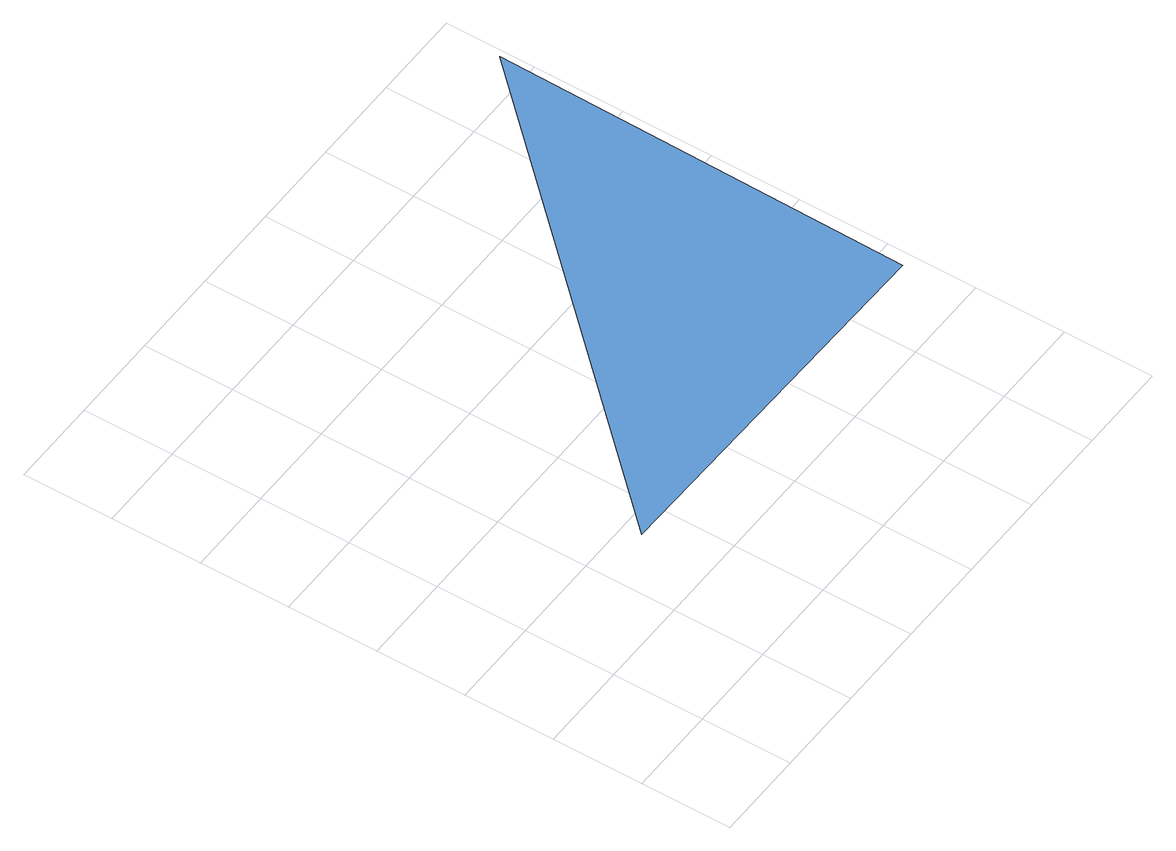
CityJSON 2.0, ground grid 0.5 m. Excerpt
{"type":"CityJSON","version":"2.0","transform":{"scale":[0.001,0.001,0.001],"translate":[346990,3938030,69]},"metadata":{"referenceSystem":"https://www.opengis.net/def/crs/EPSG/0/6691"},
"CityObjects":{
"waterbody1":{"type":"WaterBody","attributes":{"name":"8","class":"1140","function":"1","WaterBodyRiverFloodingRiskAttribute.description":"4","WaterBodyRiverFloodingRiskAttribute.rankOrg":"3","WaterBodyRiverFloodingRiskAttribute.adminType":"2","WaterBodyRiverFloodingRiskAttribute.scale":"L1"},"geometry":[{"type":"MultiSurface","lod":"1","boundaries":[[[0,1,2]]]}]}
},
"vertices":[
[2926,864,810],[2966,3174,810],[819,900,810]
]}
